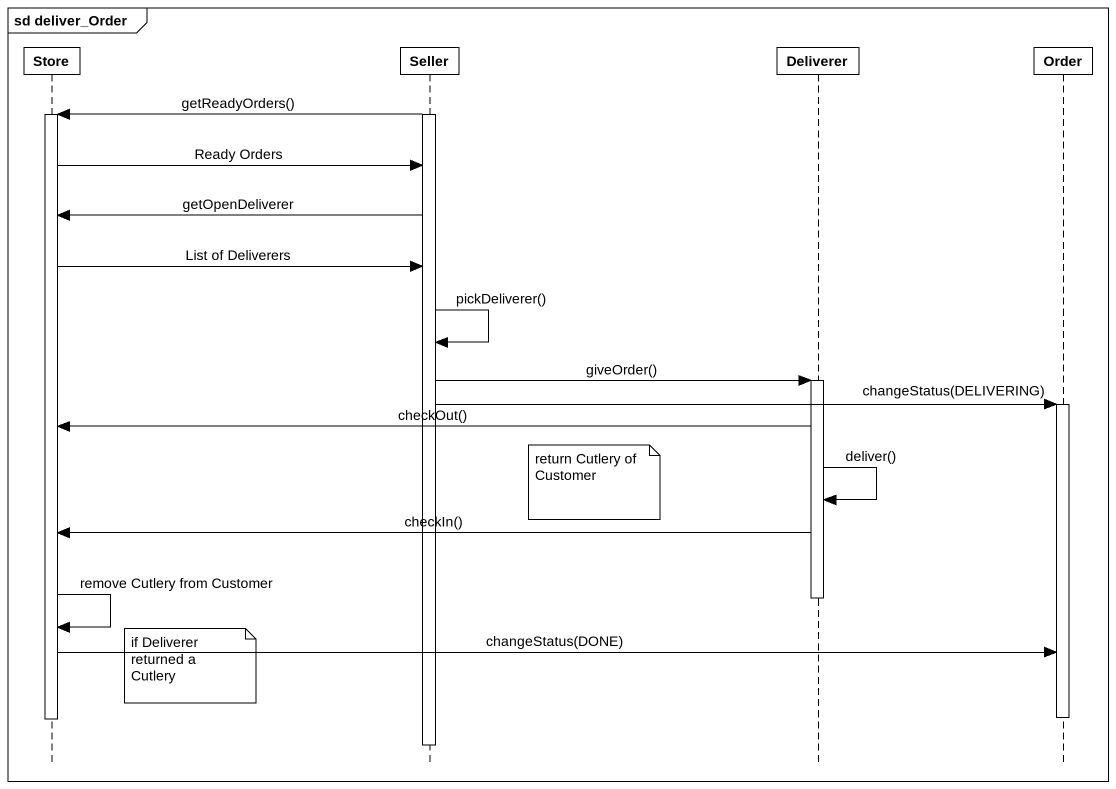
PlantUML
@startuml
mainframe sd deliver_Order
hide footbox
participant Store
participant Seller
participant Deliverer
participant Order

activate Seller
Seller -> Store : getReadyOrders()
activate Store
Store -> Seller : Ready Orders
Seller -> Store : getOpenDeliverer
Store -> Seller : List of Deliverers
Seller -> Seller : pickDeliverer()
Seller -> Deliverer : giveOrder()
activate Deliverer
Seller -> Order : changeStatus(DELIVERING)
activate Order
Deliverer -> Store : checkOut()
note right of Seller : return Cutlery of Customer
Deliverer -> Deliverer : deliver()
Deliverer -> Store : checkIn()
deactivate Deliverer
Store -> Store : remove Cutlery from Customer
Store -> Order : changeStatus(DONE)
note right of Store : if Deliverer returned a Cutlery
deactivate Order
deactivate Store
deactivate Seller
@enduml
